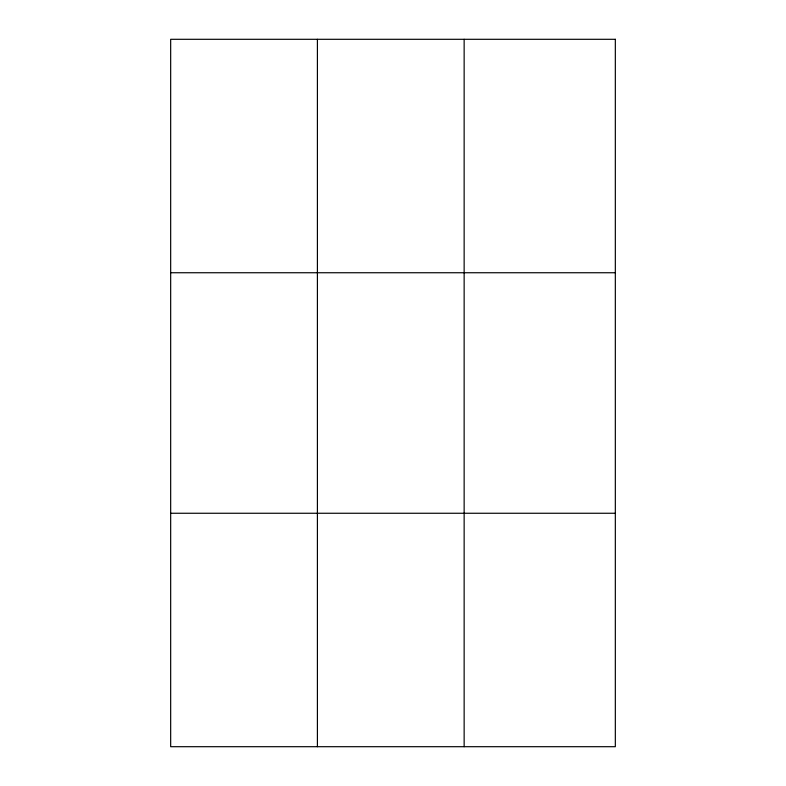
<?xml version="1.0" encoding="UTF-8"?>
<svg xmlns="http://www.w3.org/2000/svg" width="786" height="786" viewBox="0 0 786 786"><rect width="100%" height="100%" fill="white"/><g stroke="black" fill="none" stroke-linecap="round" stroke-linejoin="round"><path stroke-width="1.18" d="M317.406 746.7L317.406 39.3M464.143 746.7L464.143 39.3M170.67 272.742L615.33 272.742M170.67 513.258L615.33 513.258M615.33 39.3L615.33 746.7L170.67 746.7L170.67 39.3L615.33 39.3"/></g></svg>
